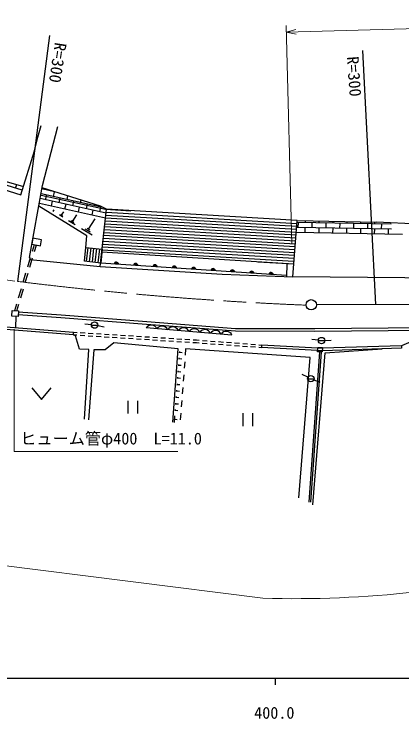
# Model space of a CAD drawing. Units: millimetres, scale not verified. Extents: x 40000 to 680000, y 20000 to 380000.
# Drawn here: x 427559 to 487596, y 198715 to 307777 of the extents above; entities that cross this region are included whole.
import ezdxf
from ezdxf.enums import TextEntityAlignment as Align

# ---------------------------------------------------------------- set-up
doc = ezdxf.new("R2010")
doc.units = ezdxf.units.MM
doc.header["$LTSCALE"] = 1000
doc.linetypes.add('CHAIN', pattern=[18.5, 12, -1.5, 3.5, -1.5])
for name, color, linetype, lineweight in [('M-BGD', 7, 'Continuous', 25), ('M-BGD-EXST', 7, 'Continuous', 25), ('M-BMK', 2, 'CHAIN', 13), ('M-BMK-SRVR', 3, 'Continuous', 25), ('M-STR-HTXT', 7, 'Continuous', 13), ('M-TTL-BAND', 7, 'Continuous', 25)]:
    doc.layers.add(name, color=color, linetype=linetype, lineweight=lineweight)
doc.styles.add('ＭＳ ゴシック', font='')
doc.styles.get('ＭＳ ゴシック').set_extended_font_data('MS Gothic')

msp = doc.modelspace()

# ---------------------------------------------------------------- linework, layer by layer
at = {"layer": 'M-BGD'}
for p, q in [((428816, 280521), (407467, 287204)), ((428593, 279805), (430704, 286606)), ((427791, 280842), (427968, 281405)), ((433797, 280290), (431871, 280714)), ((432770, 280516), (432789, 280606)), ((441817, 276989), (431603, 279237)), ((441301, 277870), (431737, 279975)), ((432447, 279051), (432609, 279784)), ((433658, 279552), (433819, 280283)), ((434547, 278589), (434708, 279321)), ((435758, 279090), (435879, 279638)), ((431468, 278499), (441735, 276239)), ((433336, 278088), (433497, 278820)), ((435436, 277625), (435597, 278358)), ((436647, 278127), (436808, 278859)), ((437858, 278628), (437938, 278992)), ((438747, 277665), (438908, 278397)), ((439958, 278166), (439997, 278347)), ((433718, 277218), (433532, 277333)), ((433625, 277276), (433769, 277509)), ((434910, 276662), (435234, 277187)), ((437535, 277163), (437697, 277896)), ((439635, 276701), (439796, 277434)), ((440846, 277202), (441007, 277935)), ((440910, 268715), (441881, 277575)), ((441832, 277127), (471360, 275389)), ((471396, 275838), (441881, 277575)), ((435092, 276370), (434567, 276693)), ((435041, 276582), (434779, 276743)), ((436656, 275746), (437269, 276739)), ((439081, 274472), (440097, 276116)), ((441734, 276231), (471288, 274492)), ((441783, 276679), (471324, 274941)), ((436999, 275191), (436006, 275804)), ((436828, 275468), (436331, 275775)), ((436780, 275669), (436532, 275822)), ((441587, 274888), (471179, 273146)), ((441636, 275336), (471215, 273595)), ((441685, 275784), (471251, 274043)), ((485932, 275250), (471371, 275525)), ((471396, 275838), (483641, 275585)), ((471559, 274771), (471573, 275521)), ((472648, 275501), (472654, 275812)), ((473709, 274731), (473723, 275481)), ((474798, 275460), (474803, 275768)), ((475858, 274690), (475872, 275440)), ((476947, 275420), (476953, 275723)), ((478008, 274650), (478022, 275399)), ((479097, 275379), (479102, 275679)), ((480157, 274609), (480172, 275359)), ((481246, 275339), (481252, 275635)), ((482307, 274568), (482321, 275318)), ((483396, 275298), (483402, 275590)), ((494027, 275069), (483641, 275585)), ((484457, 274528), (484471, 275278)), ((439649, 273554), (438005, 274569)), ((439365, 274013), (438543, 274521)), ((439287, 274346), (438876, 274599)), ((441489, 273992), (471106, 272249)), ((441538, 274440), (471143, 272698)), ((471250, 274027), (487667, 273717)), ((485982, 274499), (471311, 274776)), ((472620, 274001), (472634, 274751)), ((474769, 273961), (474783, 274710)), ((476919, 273920), (476933, 274670)), ((479068, 273879), (479083, 274629)), ((481218, 273839), (481232, 274589)), ((483368, 273798), (483382, 274548)), ((485517, 273758), (485531, 274508)), ((441390, 273096), (471034, 271352)), ((441439, 273544), (471070, 271800)), ((430393, 271073), (430699, 272103)), ((430717, 271037), (431015, 272045)), ((438968, 271649), (438733, 269499)), ((439416, 271600), (439180, 269450)), ((441243, 271753), (470925, 270006)), ((441292, 272200), (470961, 270454)), ((441341, 272648), (470998, 270903)), ((439863, 271551), (439627, 269401)), ((440310, 271502), (440074, 269352)), ((440758, 271453), (440522, 269303)), ((470851, 269084), (441156, 270960)), ((441194, 271305), (470889, 269557)), ((429683, 268676), (430109, 270114)), ((430006, 268640), (430432, 270078)), ((465281, 269436), (470853, 269108)), ((469739, 267322), (440969, 269254)), ((469781, 269152), (469735, 267146)), ((428973, 266279), (429399, 267718)), ((429296, 266243), (429722, 267682)), ((428262, 263882), (428688, 265321)), ((428585, 263846), (429012, 265285)), ((427673, 261894), (427978, 262924)), ((428002, 261879), (428301, 262888)), ((427816, 259209), (427861, 261019)), ((436763, 258498), (420952, 259754)), ((436735, 258161), (420855, 259423)), ((436768, 258559), (437300, 258526)), ((437799, 258494), (438547, 258447)), ((461276, 258113), (448008, 259208)), ((436735, 258161), (437274, 258126)), ((437773, 258094), (438521, 258046)), ((439020, 258014), (439768, 257965)), ((439046, 258415), (439795, 258368)), ((440267, 257933), (441016, 257885)), ((440294, 258336), (441042, 258289)), ((441515, 257853), (442263, 257805)), ((441541, 258257), (442290, 258210)), ((442762, 257773), (443511, 257725)), ((442789, 258178), (443537, 258131)), ((444010, 257692), (444758, 257644)), ((444036, 258099), (444785, 258052)), ((445257, 257612), (446006, 257564)), ((445284, 258020), (446032, 257973)), ((446505, 257532), (447253, 257484)), ((446531, 257941), (447280, 257894)), ((447752, 257452), (448500, 257403)), ((447779, 257862), (448527, 257815)), ((449026, 257783), (449775, 257736)), ((450274, 257704), (451022, 257657)), ((451521, 257625), (452270, 257578)), ((452769, 257547), (453517, 257499)), ((454016, 257468), (454765, 257420)), ((455264, 257389), (455796, 257355)), ((448999, 257371), (449748, 257323)), ((450247, 257291), (450995, 257243)), ((451494, 257211), (452243, 257163)), ((452742, 257130), (453490, 257082)), ((453989, 257050), (454738, 257002)), ((455236, 256970), (455776, 256935)), ((455776, 256935), (456197, 256904)), ((455796, 257355), (456219, 257322)), ((456695, 256868), (457444, 256813)), ((456717, 257283), (457465, 257225)), ((457942, 256777), (458690, 256722)), ((457963, 257186), (458711, 257128)), ((459189, 256686), (459937, 256631)), ((459210, 257089), (459957, 257031)), ((460436, 256595), (461184, 256540)), ((460456, 256992), (461204, 256934)), ((461682, 256503), (462430, 256449)), ((461702, 256895), (462450, 256837)), ((462929, 256412), (463677, 256358)), ((462948, 256798), (463696, 256740)), ((464176, 256321), (464924, 256267)), ((464195, 256701), (464942, 256643)), ((465441, 256604), (465863, 256571)), ((465863, 256571), (465843, 256199)), ((487513, 256440), (487525, 256068)), ((452130, 244615), (452975, 255998)), ((453190, 255366), (453205, 255565)), ((453198, 255466), (453597, 255436)), ((454118, 255971), (454043, 254974)), ((465422, 256230), (465843, 256199)), ((473235, 232238), (474899, 255519)), ((473477, 232238), (475141, 255519)), ((453116, 254369), (453131, 254568)), ((453124, 254468), (453523, 254439)), ((453042, 253371), (453057, 253571)), ((453050, 253471), (453449, 253442)), ((453968, 253977), (453893, 252979)), ((452968, 252374), (452983, 252574)), ((452976, 252474), (453375, 252444)), ((453818, 251982), (453743, 250985)), ((452894, 251377), (452909, 251576)), ((452902, 251477), (453301, 251447)), ((430294, 249949), (431794, 248149)), ((431794, 248149), (433294, 249949)), ((452820, 250380), (452835, 250579)), ((452828, 250479), (453227, 250450)), ((453667, 249988), (453592, 248991)), ((452746, 249382), (452761, 249582)), ((452754, 249482), (453153, 249453)), ((445158, 247959), (445158, 245959)), ((446658, 247959), (446658, 245959)), ((452598, 247388), (452613, 247587)), ((452672, 248385), (452687, 248585)), ((452680, 248485), (453079, 248455)), ((453517, 247994), (453442, 246996)), ((452524, 246391), (452539, 246590)), ((452532, 246490), (452931, 246461)), ((452606, 247488), (453005, 247458)), ((452391, 244596), (452465, 245593)), ((453367, 245999), (453292, 245002)), ((462990, 246014), (462990, 244014)), ((464490, 246014), (464490, 244014)), ((452428, 245094), (452827, 245065))]:
    msp.add_line(p, q, dxfattribs=at)
for points in [[(429939, 270094), (431971, 281264), (434352, 290376)], [(430704, 286606), (431224, 288728), (431758, 290561)], [(406753, 286837), (413322, 284585), (428593, 279805)], [(408237, 287599), (426334, 281862), (429000, 281117)], [(441881, 277575), (440952, 278048), (431902, 280884)], [(431758, 279781), (441718, 277568), (445650, 277353)], [(438678, 271681), (438830, 273472), (431390, 278069)], [(429939, 270094), (430054, 269789), (440910, 268715), (459787, 267555), (470691, 267107), (471396, 275838)], [(470698, 267190), (511188, 266831), (518098, 267165), (540143, 268928), (540187, 270539)], [(540127, 261971), (533587, 261285), (516355, 259960), (508215, 259373), (474133, 259061), (461830, 259075), (448099, 260143), (434848, 261165), (428213, 261645)], [(540154, 261604), (533622, 260900), (516383, 259575), (508231, 258987), (474134, 258674), (461815, 258689), (448069, 259758), (434820, 260780), (428185, 261260)], [(438475, 245072), (439120, 255859), (437700, 255923), (437052, 257976), (436735, 258161), (436768, 258559)], [(492666, 254917), (489798, 257412), (487513, 256440)], [(452975, 255998), (443018, 256914), (441641, 255804), (439923, 255825), (439079, 244974)], [(487513, 256440), (475282, 256067), (474570, 256104), (465863, 256571)], [(471661, 232911), (473392, 254620), (454118, 255971)], [(487525, 256068), (475278, 255695), (474551, 255732), (465843, 256199)], [(473800, 231827), (475706, 255340), (484529, 255977)]]:
    msp.add_lwpolyline(points, dxfattribs=at)
for points in [[(430484, 273090), (430317, 272172), (431623, 271935), (431790, 272853)], [(441205, 271404), (440969, 269254), (438442, 269531), (438678, 271681)], [(427252, 261912), (428223, 261870), (428185, 261005), (427214, 261048)], [(474573, 256188), (475285, 256167), (475265, 255516), (474553, 255537)]]:
    msp.add_lwpolyline(points, close=True, dxfattribs=at)
for centre, radius, start, end in [((443378, 269038), 354, 4.95499, 167.36017), ((443378, 269038), 283, 7.17903, 165.13613), ((443378, 269038), 212, 10.92536, 161.3898), ((443378, 269038), 142, 18.63709, 153.67807), ((443378, 269038), 100, 28.95475, 143.36041), ((446371, 268837), 354, 4.95499, 167.36017), ((446371, 268837), 283, 7.17903, 165.13613), ((446371, 268837), 212, 10.92536, 161.3898), ((446371, 268837), 142, 18.63709, 153.67807), ((446371, 268837), 100, 28.95475, 143.36041), ((449364, 268636), 354, 4.95499, 167.36017), ((449364, 268636), 283, 7.17903, 165.13613), ((449364, 268636), 212, 10.92536, 161.3898), ((449364, 268636), 142, 18.63709, 153.67807), ((449364, 268636), 100, 28.95475, 143.36041), ((452357, 268435), 354, 4.95499, 167.36017), ((452357, 268435), 283, 7.17903, 165.13613), ((452357, 268435), 212, 10.92536, 161.3898), ((452357, 268435), 142, 18.63709, 153.67807), ((452357, 268435), 100, 28.95475, 143.36041), ((455351, 268234), 354, 4.95499, 167.36017), ((455351, 268234), 283, 7.17903, 165.13613), ((455351, 268234), 212, 10.92536, 161.3898), ((455351, 268234), 142, 18.63709, 153.67807), ((455351, 268234), 100, 28.95475, 143.36041), ((458344, 268033), 354, 4.95499, 167.36017), ((458344, 268033), 283, 7.17903, 165.13613), ((458344, 268033), 212, 10.92536, 161.3898), ((458344, 268033), 142, 18.63709, 153.67807), ((458344, 268033), 100, 28.95475, 143.36041), ((461337, 267832), 354, 4.95499, 167.36017), ((461337, 267832), 283, 7.17903, 165.13613), ((461337, 267832), 212, 10.92536, 161.3898), ((461337, 267832), 142, 18.63709, 153.67807), ((461337, 267832), 100, 28.95475, 143.36041), ((464330, 267631), 354, 4.95499, 167.36017), ((464330, 267631), 283, 7.17903, 165.13613), ((464330, 267631), 212, 10.92536, 161.3898), ((464330, 267631), 142, 18.63709, 153.67807), ((464330, 267631), 100, 28.95475, 143.36041), ((467324, 267430), 354, 4.95499, 167.36017), ((467324, 267430), 283, 7.17903, 165.13613), ((467324, 267430), 212, 10.92536, 161.3898), ((467324, 267430), 142, 18.63709, 153.67807), ((467324, 267430), 100, 28.95475, 143.36041), ((448801, 258699), 942, 23.27814, 147.28613), ((450460, 258562), 942, 23.27814, 147.28613), ((452118, 258425), 942, 23.27814, 147.28613), ((453777, 258288), 942, 23.27814, 147.28613), ((455435, 258151), 942, 23.27814, 147.28613), ((457094, 258014), 942, 23.27814, 147.28613), ((458752, 257877), 942, 23.27814, 147.28613), ((460411, 257740), 942, 23.27814, 147.28613)]:
    msp.add_arc(centre, radius, start, end, dxfattribs=at)
at = {"layer": 'M-BGD-EXST'}
for p, q in [((439528, 259710), (438533, 259807)), ((439525, 259661), (440525, 259661)), ((440517, 259570), (441501, 259389)), ((474669, 257313), (473675, 257422)), ((474666, 257259), (475666, 257259)), ((475666, 257279), (476665, 257319)), ((473054, 251576), (472151, 252005)), ((473005, 251361), (474005, 251361)), ((473969, 251175), (474898, 250803))]:
    msp.add_line(p, q, dxfattribs=at)
for centre in [(440025, 259661), (475166, 257259), (473505, 251361)]:
    msp.add_circle(centre, 500, dxfattribs=at)
at = {"layer": 'M-BMK'}
msp.add_line((483508, 262830), (507244, 262950), dxfattribs=at)
msp.add_lwpolyline([(374742, 273689), (410844, 268727), (428134, 266410)], dxfattribs=at)
for centre, radius, start, end in [((494517, 799962), 537666, 262.9079, 267.68192), ((478032, -640703), 903550, 89.65277, 90.23242)]:
    msp.add_arc(centre, radius, start, end, dxfattribs=at)
at = {"layer": 'M-BMK-SRVR'}
for p, q in [((428134, 266410), (433077, 304457)), ((481499, 302145), (483508, 262830))]:
    msp.add_line(p, q, dxfattribs=at)
msp.add_circle((473568, 262790), 800, dxfattribs=at)
at = {"layer": 'M-STR-HTXT'}
for p, q in [((469700, 304998), (575056, 307777)), ((470566, 272188), (469674, 305998)), ((469700, 304998), (471190, 305412)), ((469700, 304998), (471210, 304663)), ((368820, 229690), (466074, 217379))]:
    msp.add_line(p, q, dxfattribs=at)
msp.add_lwpolyline([(427589, 259010), (427589, 240101), (452899, 240101)], dxfattribs=at)
msp.add_arc((470653, 390393), 173075, 268.48406, 284.15966, dxfattribs=at)
at = {"layer": 'M-TTL-BAND'}
for p, q in [((40000, 205000), (579000, 205000)), ((468000, 205000), (468000, 204000))]:
    msp.add_line(p, q, dxfattribs=at)

# ---------------------------------------------------------------- texts
at = {"layer": 'M-BMK-SRVR', "style": 'ＭＳ ゴシック'}
for rotation, p in [(261.327, (434796, 303332)), (274.295, (479972, 301235))]:
    msp.add_text('R=300', height=1833, rotation=rotation, dxfattribs=at).set_placement(p, align=Align.MIDDLE_LEFT)
at = {"layer": 'M-STR-HTXT', "style": 'ＭＳ ゴシック'}
msp.add_text('ヒューム管φ400\u3000L=11.0', height=1833, dxfattribs=at).set_placement((442573, 242100), align=Align.MIDDLE_CENTER)
at = {"layer": 'M-TTL-BAND', "style": 'ＭＳ ゴシック'}
msp.add_text('400.0', height=1833, dxfattribs=at).set_placement((467844, 198195), align=Align.BOTTOM_CENTER)

doc.saveas('drawing.dxf')
